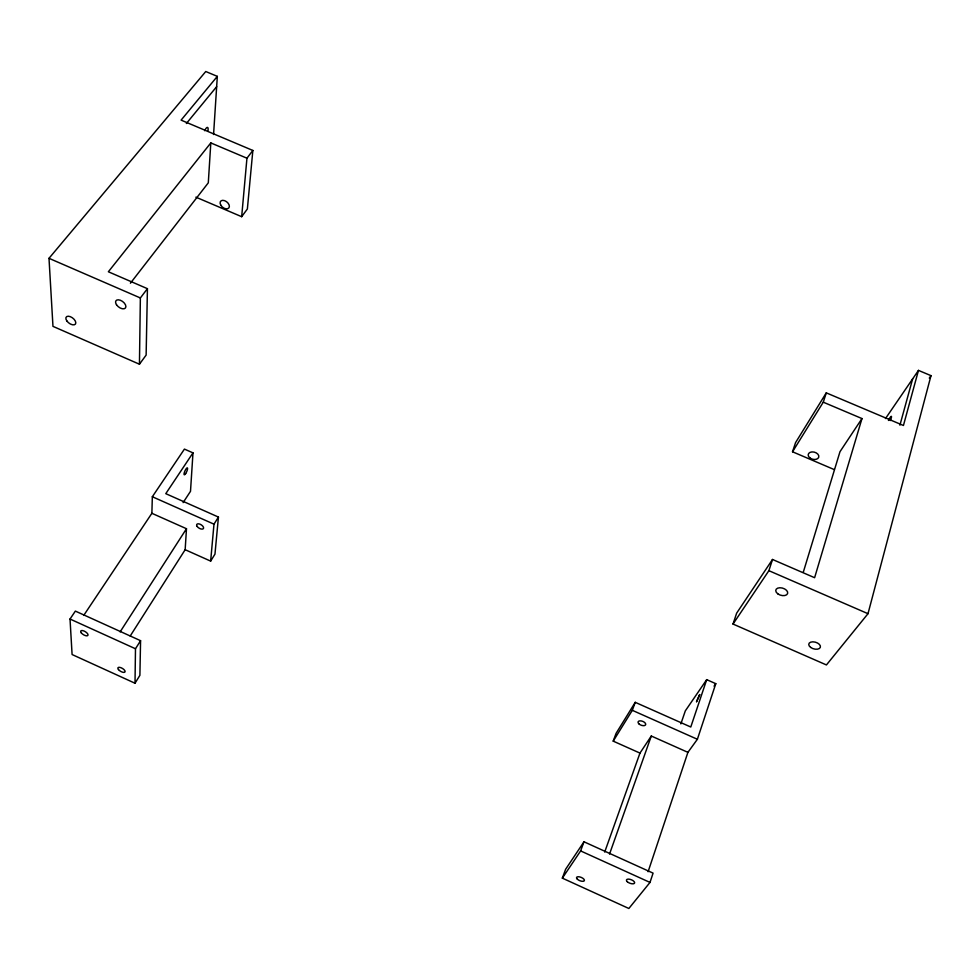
<?xml version="1.0" encoding="UTF-8"?>
<svg xmlns="http://www.w3.org/2000/svg" width="980" height="980" viewBox="0 0 980 980"><rect width="100%" height="100%" fill="white"/><g stroke="black" fill="none" stroke-linecap="round" stroke-linejoin="round"><path stroke-width="1.47" d="M135.007 683.232L135.485 648.76L140.569 640.687L75.362 611.104L70.021 619.029L72.091 654.53L135.007 683.232L139.895 675.33L140.569 640.687M213.567 134.505L217.327 76.367L205.763 71.516L49 258.316L52.969 326.365L139.442 364.217L140.361 297.957L147.429 288.684L108.364 271.766L210.81 142.909L246.948 158.209L241.668 216.69L195.878 197.151M147.429 288.684L146.13 355.091L139.442 364.217M83.741 615.391L151.876 513.299L152.341 496.738L184.424 449.097L192.987 452.87L190.5 491.323L183.113 502.618M130.205 636.02L185.159 549.707L186.482 528.722L151.876 513.299M210.81 142.909L208.299 182.831L130.413 283.22M185.159 549.707L210.651 561.111L213.983 524.165L218.442 517.073L165.779 493.663L192.987 452.87M218.442 517.073L214.963 554.141L210.651 561.111M217.327 76.367L181.092 120.124L252.852 150.454L247.364 208.985L241.668 216.69M834.348 469.628L792.526 451.78L823.274 402.18L861.971 418.558L814.613 577.71L772.51 559.47L736.642 613.162L733.028 624.052L826.434 664.942L867.998 613.688L931 375.646L918.468 370.391L885.479 418.57M918.468 370.391L903.438 425.479L826.275 392.858L795.564 442.617L792.526 451.78M899.91 425.198L912.625 378.929M803.269 572.296L839.983 451.707L861.971 418.558M733.028 624.052L768.884 570.679L772.51 559.47M823.274 402.18L826.275 392.858M649.997 882.429L653.072 873.131L583.982 841.795L565.619 869.272L562.336 878.141L628.854 908.485L649.997 882.429L580.626 850.922L562.336 878.141M648.098 871.735L687.911 752.346L697.38 739.275L715.792 683.673L706.702 679.655L685.314 710.88L680.867 723.902M706.702 679.655L690.778 727.013L635.236 702.329L616.101 733.322L613.211 741.137L639.965 753.093L651.296 736.017L687.911 752.346M609.536 854.07L651.296 736.017M604.697 852.061L639.965 753.093M580.626 850.922L583.982 841.795M613.211 741.137L632.308 710.316L635.236 702.329M120.124 631.892L186.482 528.722M714.053 686.159L715.792 683.673M929.285 378.109L931 375.646M246.948 158.209L252.852 150.454M186.359 123.505L216.666 86.656M49 258.316L140.361 297.957M768.884 570.679L867.998 613.688M152.341 496.738L213.983 524.165M632.308 710.316L697.38 739.275M70.021 619.029L135.485 648.76M888.431 420.469A5.304 0.882 -64.4 0 1 891.31 416.341A5.304 0.882 -64.4 0 1 890.306 420.567M204.673 130.708A5.108 1.629 -70.1 0 1 207.466 127.412A5.108 1.629 -70.1 0 1 207.809 131.283M699.696 694.649L696.547 701.717L699.696 694.649M777.765 593.807A6.149 3.687 16.7 0 0 787.602 593.549A6.149 3.687 16.7 0 0 779.835 587.755A6.149 3.687 16.7 0 0 777.765 593.807M810.644 647.413A6.015 3.454 16.1 0 0 820.321 647.388A6.015 3.454 16.1 0 0 812.837 641.827A6.015 3.454 16.1 0 0 810.644 647.413M809.909 457.954A5.439 3.663 14.8 0 0 818.729 457.231A5.439 3.663 14.8 0 0 811.893 451.927A5.439 3.663 14.8 0 0 809.909 457.954M638.825 723.779A4.043 2.095 20.8 0 0 645.44 725.053A4.043 2.095 20.8 0 0 641.361 720.949A4.043 2.095 20.8 0 0 638.825 723.779M577.404 879.256A4.226 1.801 22.1 0 0 584.19 880.898A4.226 1.801 22.1 0 0 579.805 876.929A4.226 1.801 22.1 0 0 577.404 879.256M627.298 881.706A4.349 1.887 21.2 0 0 634.366 883.384A4.349 1.887 21.2 0 0 629.969 879.317A4.349 1.887 21.2 0 0 627.298 881.706M220.757 205.126A5.292 3.405 39.1 0 0 228.793 207.993A5.292 3.405 39.1 0 0 224.628 200.667A5.292 3.405 39.1 0 0 220.757 205.126M66.824 320.901A5.807 3.161 37.6 0 0 75.399 324.123A5.807 3.161 37.6 0 0 70.254 316.638A5.807 3.161 37.6 0 0 66.824 320.901M116.485 304.719A5.978 3.393 37.5 0 0 125.416 308.039A5.978 3.393 37.5 0 0 120.295 300.223A5.978 3.393 37.5 0 0 116.485 304.719M81.352 632.97A4.202 1.788 31.3 0 0 87.735 635.579A4.202 1.788 31.3 0 0 83.949 630.985A4.202 1.788 31.3 0 0 81.352 632.97M197.139 526.419A3.932 1.997 31.6 0 0 203.203 528.796A3.932 1.997 31.6 0 0 199.981 524.178A3.932 1.997 31.6 0 0 197.139 526.419M185.661 473.585A3.798 0.956 -65.8 0 0 187.413 467.913A3.798 0.956 -65.8 0 0 184.326 472.544A3.798 0.956 -65.8 0 0 185.661 473.585M118.494 669.597A4.091 1.715 30.4 0 0 124.766 672.182A4.091 1.715 30.4 0 0 121.165 667.784A4.091 1.715 30.4 0 0 118.494 669.597"/></g></svg>
